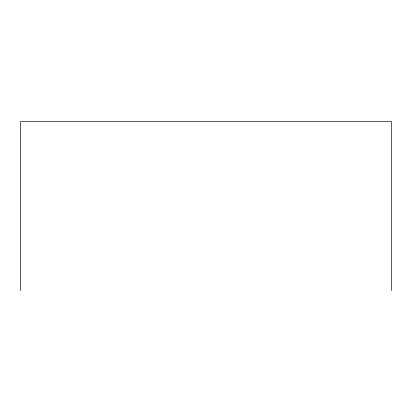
<?xml version="1.0" encoding="UTF-8"?>
<svg xmlns="http://www.w3.org/2000/svg" width="412" height="412" viewBox="0 0 412 412"><rect width="100%" height="100%" fill="white"/><g stroke="black" fill="none" stroke-linecap="round" stroke-linejoin="round"><path stroke-width="0.62" d="M391.4 290.548L391.4 121.452L20.6 121.452L20.6 290.548"/></g></svg>
